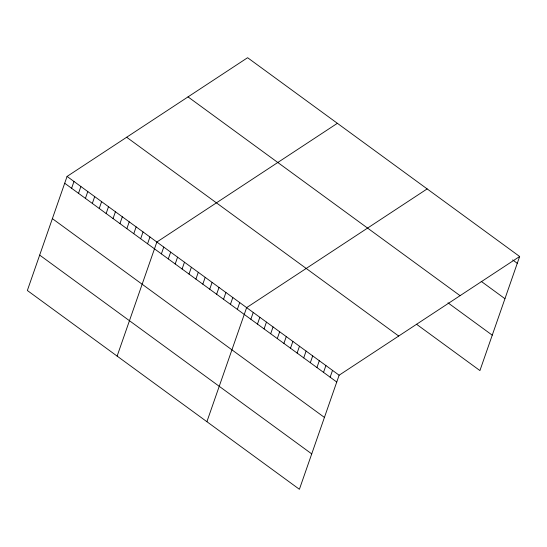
<?xml version="1.0" encoding="UTF-8"?>
<svg xmlns="http://www.w3.org/2000/svg" width="547" height="547" viewBox="0 0 547 547"><rect width="100%" height="100%" fill="white"/><g stroke="black" fill="none" stroke-linecap="round" stroke-linejoin="round"><path stroke-width="0.82" d="M67.076 176.428L27.35 290.505L299.4 489.291L339.126 375.208L519.65 256.495L247.6 57.709L67.076 176.428L339.126 375.208M71.609 188.284L73.982 181.474M78.515 193.33L80.888 186.52M85.421 198.376L87.793 191.566M92.327 203.422L94.699 196.612M99.233 208.469L101.605 201.658M106.139 213.515L108.511 206.704M113.044 218.561L115.417 211.751M119.95 223.607L122.323 216.797M126.856 228.653L129.229 221.843M133.762 233.699L136.135 226.889M140.668 238.745L143.04 231.935M147.574 243.791L149.946 236.981M117.126 356.104L156.852 242.027L337.376 123.307M161.386 253.883L163.758 247.073M168.291 258.929L170.664 252.119M175.197 263.975L177.57 257.165M182.103 269.021L184.476 262.211M189.009 274.068L191.382 267.257M195.915 279.114L198.287 272.303M202.821 284.16L205.193 277.35M209.727 289.206L212.099 282.396M216.633 294.252L219.005 287.442M223.538 299.298L225.911 292.488M230.444 304.344L232.817 297.534M237.35 309.39L239.723 302.58M206.903 421.703L246.629 307.626L427.152 188.906M250.861 319.263L253.234 312.453M257.473 324.091L259.846 317.281M264.078 328.918L266.451 322.108M270.683 333.745L273.056 326.935M277.288 338.579L279.667 331.762M283.9 343.407L286.272 336.59M290.505 348.234L292.877 341.417M297.11 353.061L299.482 346.244M303.722 357.888L306.094 351.071M310.327 362.716L312.699 355.899M316.932 367.543L319.304 360.726M323.537 372.37L325.909 365.553M330.149 377.198L332.521 370.381M519.65 256.495L479.924 370.572L416.499 324.227M512.655 259.928L517.277 263.312M481.169 281.329L504.949 298.71M188.024 96.887L460.075 295.674M447.986 302.833L492.252 335.174M126.651 137.249L398.701 336.036M64.703 183.238L336.754 382.025M52.375 218.636L324.426 417.423M39.678 255.107L311.728 453.894"/></g></svg>
